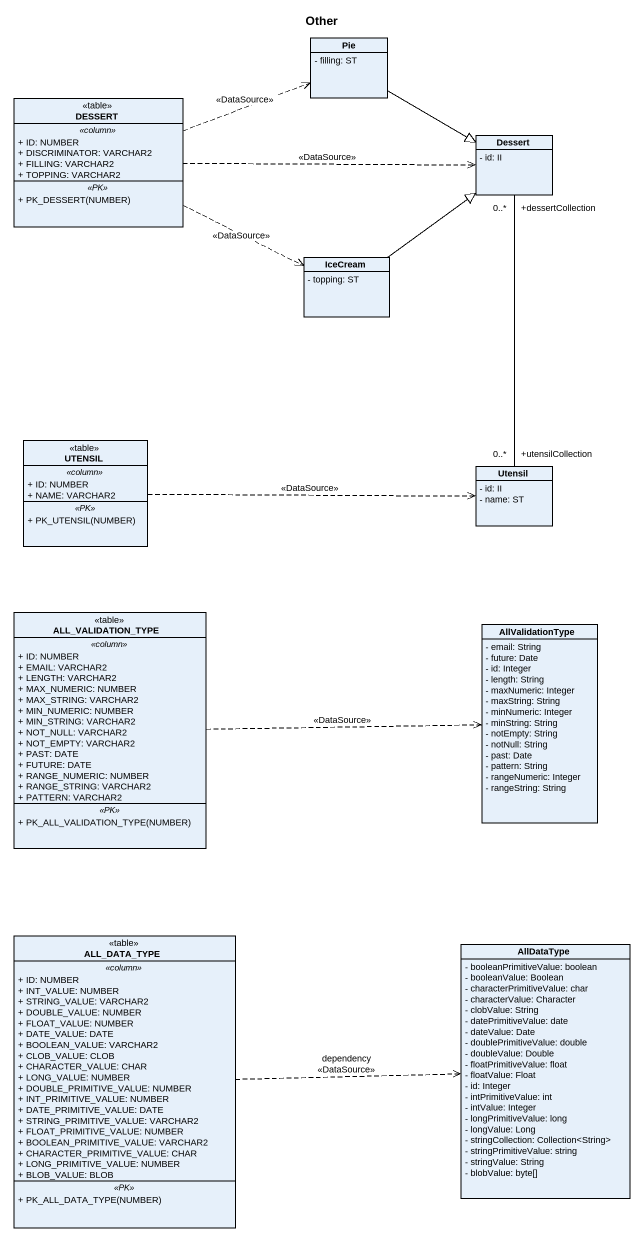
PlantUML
@startuml
title Other
hide circle
hide empty members
skinparam classAttributeIconSize 0
class Pie {
  - filling: ST
}
class DESSERT <<table>> {
  .. <<column>> ..
  + ID: NUMBER
  + DISCRIMINATOR: VARCHAR2
  + FILLING: VARCHAR2
  + TOPPING: VARCHAR2
  .. <<PK>> ..
  + PK_DESSERT(NUMBER)
}
class Dessert {
  - id: II
}
class IceCream {
  - topping: ST
}
class UTENSIL <<table>> {
  .. <<column>> ..
  + ID: NUMBER
  + NAME: VARCHAR2
  .. <<PK>> ..
  + PK_UTENSIL(NUMBER)
}
class Utensil {
  - id: II
  - name: ST
}
class ALL_VALIDATION_TYPE <<table>> {
  .. <<column>> ..
  + ID: NUMBER
  + EMAIL: VARCHAR2
  + LENGTH: VARCHAR2
  + MAX_NUMERIC: NUMBER
  + MAX_STRING: VARCHAR2
  + MIN_NUMERIC: NUMBER
  + MIN_STRING: VARCHAR2
  + NOT_NULL: VARCHAR2
  + NOT_EMPTY: VARCHAR2
  + PAST: DATE
  + FUTURE: DATE
  + RANGE_NUMERIC: NUMBER
  + RANGE_STRING: VARCHAR2
  + PATTERN: VARCHAR2
  .. <<PK>> ..
  + PK_ALL_VALIDATION_TYPE(NUMBER)
}
class AllValidationType {
  - email: String
  - future: Date
  - id: Integer
  - length: String
  - maxNumeric: Integer
  - maxString: String
  - minNumeric: Integer
  - minString: String
  - notEmpty: String
  - notNull: String
  - past: Date
  - pattern: String
  - rangeNumeric: Integer
  - rangeString: String
}
class ALL_DATA_TYPE <<table>> {
  .. <<column>> ..
  + ID: NUMBER
  + INT_VALUE: NUMBER
  + STRING_VALUE: VARCHAR2
  + DOUBLE_VALUE: NUMBER
  + FLOAT_VALUE: NUMBER
  + DATE_VALUE: DATE
  + BOOLEAN_VALUE: VARCHAR2
  + CLOB_VALUE: CLOB
  + CHARACTER_VALUE: CHAR
  + LONG_VALUE: NUMBER
  + DOUBLE_PRIMITIVE_VALUE: NUMBER
  + INT_PRIMITIVE_VALUE: NUMBER
  + DATE_PRIMITIVE_VALUE: DATE
  + STRING_PRIMITIVE_VALUE: VARCHAR2
  + FLOAT_PRIMITIVE_VALUE: NUMBER
  + BOOLEAN_PRIMITIVE_VALUE: VARCHAR2
  + CHARACTER_PRIMITIVE_VALUE: CHAR
  + LONG_PRIMITIVE_VALUE: NUMBER
  + BLOB_VALUE: BLOB
  .. <<PK>> ..
  + PK_ALL_DATA_TYPE(NUMBER)
}
class AllDataType {
  - booleanPrimitiveValue: boolean
  - booleanValue: Boolean
  - characterPrimitiveValue: char
  - characterValue: Character
  - clobValue: String
  - datePrimitiveValue: date
  - dateValue: Date
  - doublePrimitiveValue: double
  - doubleValue: Double
  - floatPrimitiveValue: float
  - floatValue: Float
  - id: Integer
  - intPrimitiveValue: int
  - intValue: Integer
  - longPrimitiveValue: long
  - longValue: Long
  - stringCollection: Collection<String>
  - stringPrimitiveValue: string
  - stringValue: String
  - blobValue: byte[]
}
Pie -right-|> Dessert
DESSERT .right.> Pie : <<DataSource>>
DESSERT .right.> Dessert : <<DataSource>>
DESSERT .right.> IceCream : <<DataSource>>
Dessert "+dessertCollection\n0..*" -- "+utensilCollection\n0..*" Utensil
IceCream -up-|> Dessert
UTENSIL .right.> Utensil : <<DataSource>>
ALL_VALIDATION_TYPE .right.> AllValidationType : <<DataSource>>
ALL_DATA_TYPE .right.> AllDataType : dependency\n<<DataSource>>
@enduml
